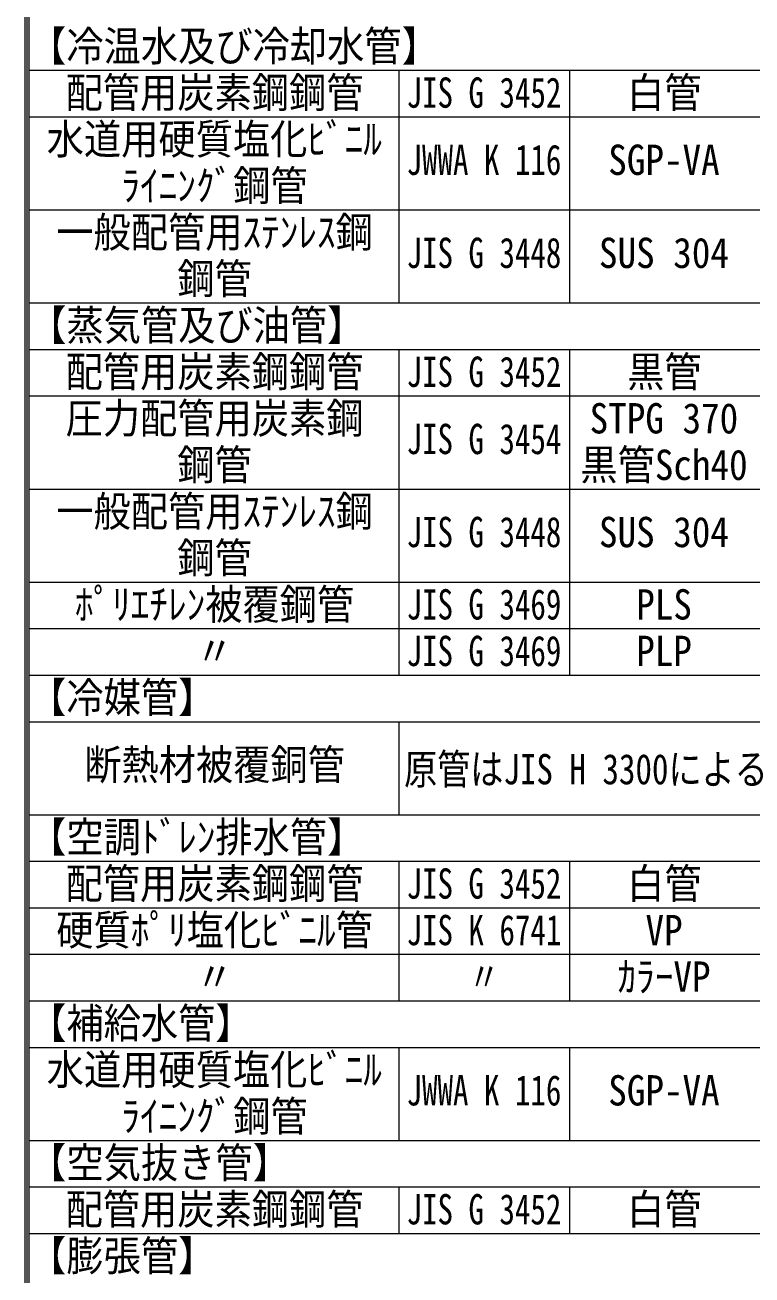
# Model space of a CAD drawing. Units: millimetres on the paper. Extents: x -399 to 402, y -320 to 280.
# Drawn here: x -398.6 to -328.3, y -197.4 to -76.5 of the extents above; entities that cross this region are included whole.
import ezdxf
from ezdxf.enums import TextEntityAlignment as Align

# ---------------------------------------------------------------- set-up
doc = ezdxf.new("R2010")
doc.units = ezdxf.units.MM
doc.layers.add('0-0', color=7, linetype='Continuous', lineweight=9)
doc.layers.add('F-0_枠', color=2, linetype='Continuous', lineweight=9)
doc.styles.add('ＭＳ ゴシック', font='')
doc.styles.get('ＭＳ ゴシック').set_extended_font_data('MS Gothic')

msp = doc.modelspace()

# ---------------------------------------------------------------- linework, layer by layer
at = {"layer": '0-0', "color": 2}
for p, q in [((-362.463, -80.847), (-362.463, -103.347)), ((-345.977, -80.847), (-345.977, -103.347)), ((-398.207, -85.347), (-198.357, -85.347)), ((-398.207, -94.347), (-198.357, -94.347)), ((-398.207, -103.347), (-198.357, -103.347)), ((-398.207, -107.847), (-198.357, -107.847)), ((-362.463, -107.847), (-362.463, -139.347)), ((-345.977, -107.847), (-345.977, -139.347)), ((-398.207, -112.347), (-198.357, -112.347)), ((-398.207, -121.347), (-198.357, -121.347)), ((-398.207, -130.347), (-198.357, -130.347)), ((-398.207, -134.847), (-198.357, -134.847)), ((-398.207, -139.347), (-198.357, -139.347)), ((-398.207, -143.847), (-198.357, -143.847)), ((-362.463, -143.847), (-362.463, -152.847)), ((-398.207, -152.847), (-198.357, -152.847)), ((-398.207, -157.347), (-198.357, -157.347)), ((-362.463, -157.347), (-362.463, -170.847)), ((-345.977, -157.347), (-345.977, -170.847)), ((-398.207, -161.847), (-198.357, -161.847)), ((-398.207, -166.347), (-198.357, -166.347)), ((-398.207, -170.847), (-198.357, -170.847)), ((-398.207, -175.347), (-198.357, -175.347)), ((-362.463, -175.347), (-362.463, -184.347)), ((-345.977, -175.347), (-345.977, -184.347)), ((-398.207, -184.347), (-198.357, -184.347)), ((-398.207, -188.847), (-198.357, -188.847)), ((-362.463, -188.847), (-362.463, -193.347)), ((-345.977, -188.847), (-345.977, -193.347)), ((-398.207, -193.347), (-198.357, -193.347))]:
    msp.add_line(p, q, dxfattribs=at)
msp.add_lwpolyline([(-398.207, -80.847), (-317.717, -80.847), (-267.717, -80.847), (-198.357, -80.847)], dxfattribs=at)
at = {"layer": 'F-0_枠'}
for p, q in [((-398.607, -274.447), (-398.607, 279.553)), ((-398.407, -274.247), (-398.407, 279.353)), ((-398.207, -274.047), (-398.207, 279.153))]:
    msp.add_line(p, q, dxfattribs=at)

# ---------------------------------------------------------------- texts
at = {"layer": '0-0', "style": 'ＭＳ ゴシック'}
for s, width, p in [('【冷温水及び冷却水管】', 0.9, (-398.207, -80.847)), ('配管用炭素鋼鋼管', 0.9, (-394.685, -85.347)), ('JIS G 3452', 0.75, (-361.72, -85.347)), ('白管', 0.9, (-340.397, -85.347)), ('水道用硬質塩化ﾋﾞﾆﾙ', 0.9, (-396.51, -89.847)), ('JWWA K 116', 0.75, (-361.72, -91.847)), ('SGP-VA', 0.9, (-342.222, -91.847)), ('ﾗｲﾆﾝｸﾞ鋼管', 0.9, (-389.285, -94.347)), ('一般配管用ｽﾃﾝﾚｽ鋼', 0.9, (-395.585, -98.847)), ('JIS G 3448', 0.75, (-361.72, -100.847)), ('SUS 304', 0.9, (-343.122, -100.847)), ('鋼管', 0.9, (-383.885, -103.347)), ('【蒸気管及び油管】', 0.9, (-398.207, -107.847)), ('配管用炭素鋼鋼管', 0.9, (-394.685, -112.347)), ('JIS G 3452', 0.75, (-361.72, -112.347)), ('黒管', 0.9, (-340.397, -112.347)), ('圧力配管用炭素鋼', 0.9, (-394.685, -116.847)), ('STPG 370', 0.9, (-344.022, -116.847)), ('JIS G 3454', 0.75, (-361.72, -118.847)), ('鋼管', 0.9, (-383.885, -121.347)), ('黒管Sch40', 0.9, (-344.922, -121.347)), ('一般配管用ｽﾃﾝﾚｽ鋼', 0.9, (-395.585, -125.847)), ('JIS G 3448', 0.75, (-361.72, -127.847)), ('SUS 304', 0.9, (-343.122, -127.847)), ('鋼管', 0.9, (-383.885, -130.347)), ('ﾎﾟﾘｴﾁﾚﾝ被覆鋼管', 0.9, (-393.785, -134.847)), ('JIS G 3469', 0.75, (-361.72, -134.847)), ('PLS', 0.9, (-339.522, -134.847)), ('〃', 0.9, (-382.085, -139.347)), ('JIS G 3469', 0.75, (-361.72, -139.347)), ('PLP', 0.9, (-339.522, -139.347)), ('【冷媒管】', 0.9, (-398.207, -143.847)), ('断熱材被覆銅管', 0.9, (-392.885, -150.347)), ('原管はJIS H 3300による', 0.8, (-361.962, -150.784)), ('【空調ﾄﾞﾚﾝ排水管】', 0.9, (-398.207, -157.347)), ('配管用炭素鋼鋼管', 0.9, (-394.685, -161.847)), ('JIS G 3452', 0.75, (-361.72, -161.847)), ('白管', 0.9, (-340.397, -161.847)), ('硬質ﾎﾟﾘ塩化ﾋﾞﾆﾙ管', 0.9, (-395.585, -166.347)), ('JIS K 6741', 0.75, (-361.72, -166.347)), ('VP', 0.9, (-338.622, -166.347)), ('〃', 0.9, (-382.085, -170.847)), ('〃', 0.75, (-355.72, -170.847)), ('ｶﾗｰVP', 0.9, (-341.322, -170.847)), ('【補給水管】', 0.9, (-398.207, -175.347)), ('水道用硬質塩化ﾋﾞﾆﾙ', 0.9, (-396.51, -179.847)), ('JWWA K 116', 0.75, (-361.72, -181.847)), ('SGP-VA', 0.9, (-342.222, -181.847)), ('ﾗｲﾆﾝｸﾞ鋼管', 0.9, (-389.285, -184.347)), ('【空気抜き管】', 0.9, (-398.207, -188.847)), ('配管用炭素鋼鋼管', 0.9, (-394.685, -193.347)), ('JIS G 3452', 0.75, (-361.72, -193.347)), ('白管', 0.9, (-340.397, -193.347)), ('【膨張管】', 0.9, (-398.207, -197.847))]:
    msp.add_text(s, height=2.933, dxfattribs=dict(at, width=width)).set_placement(p, align=Align.BOTTOM_LEFT)

doc.saveas('drawing.dxf')
